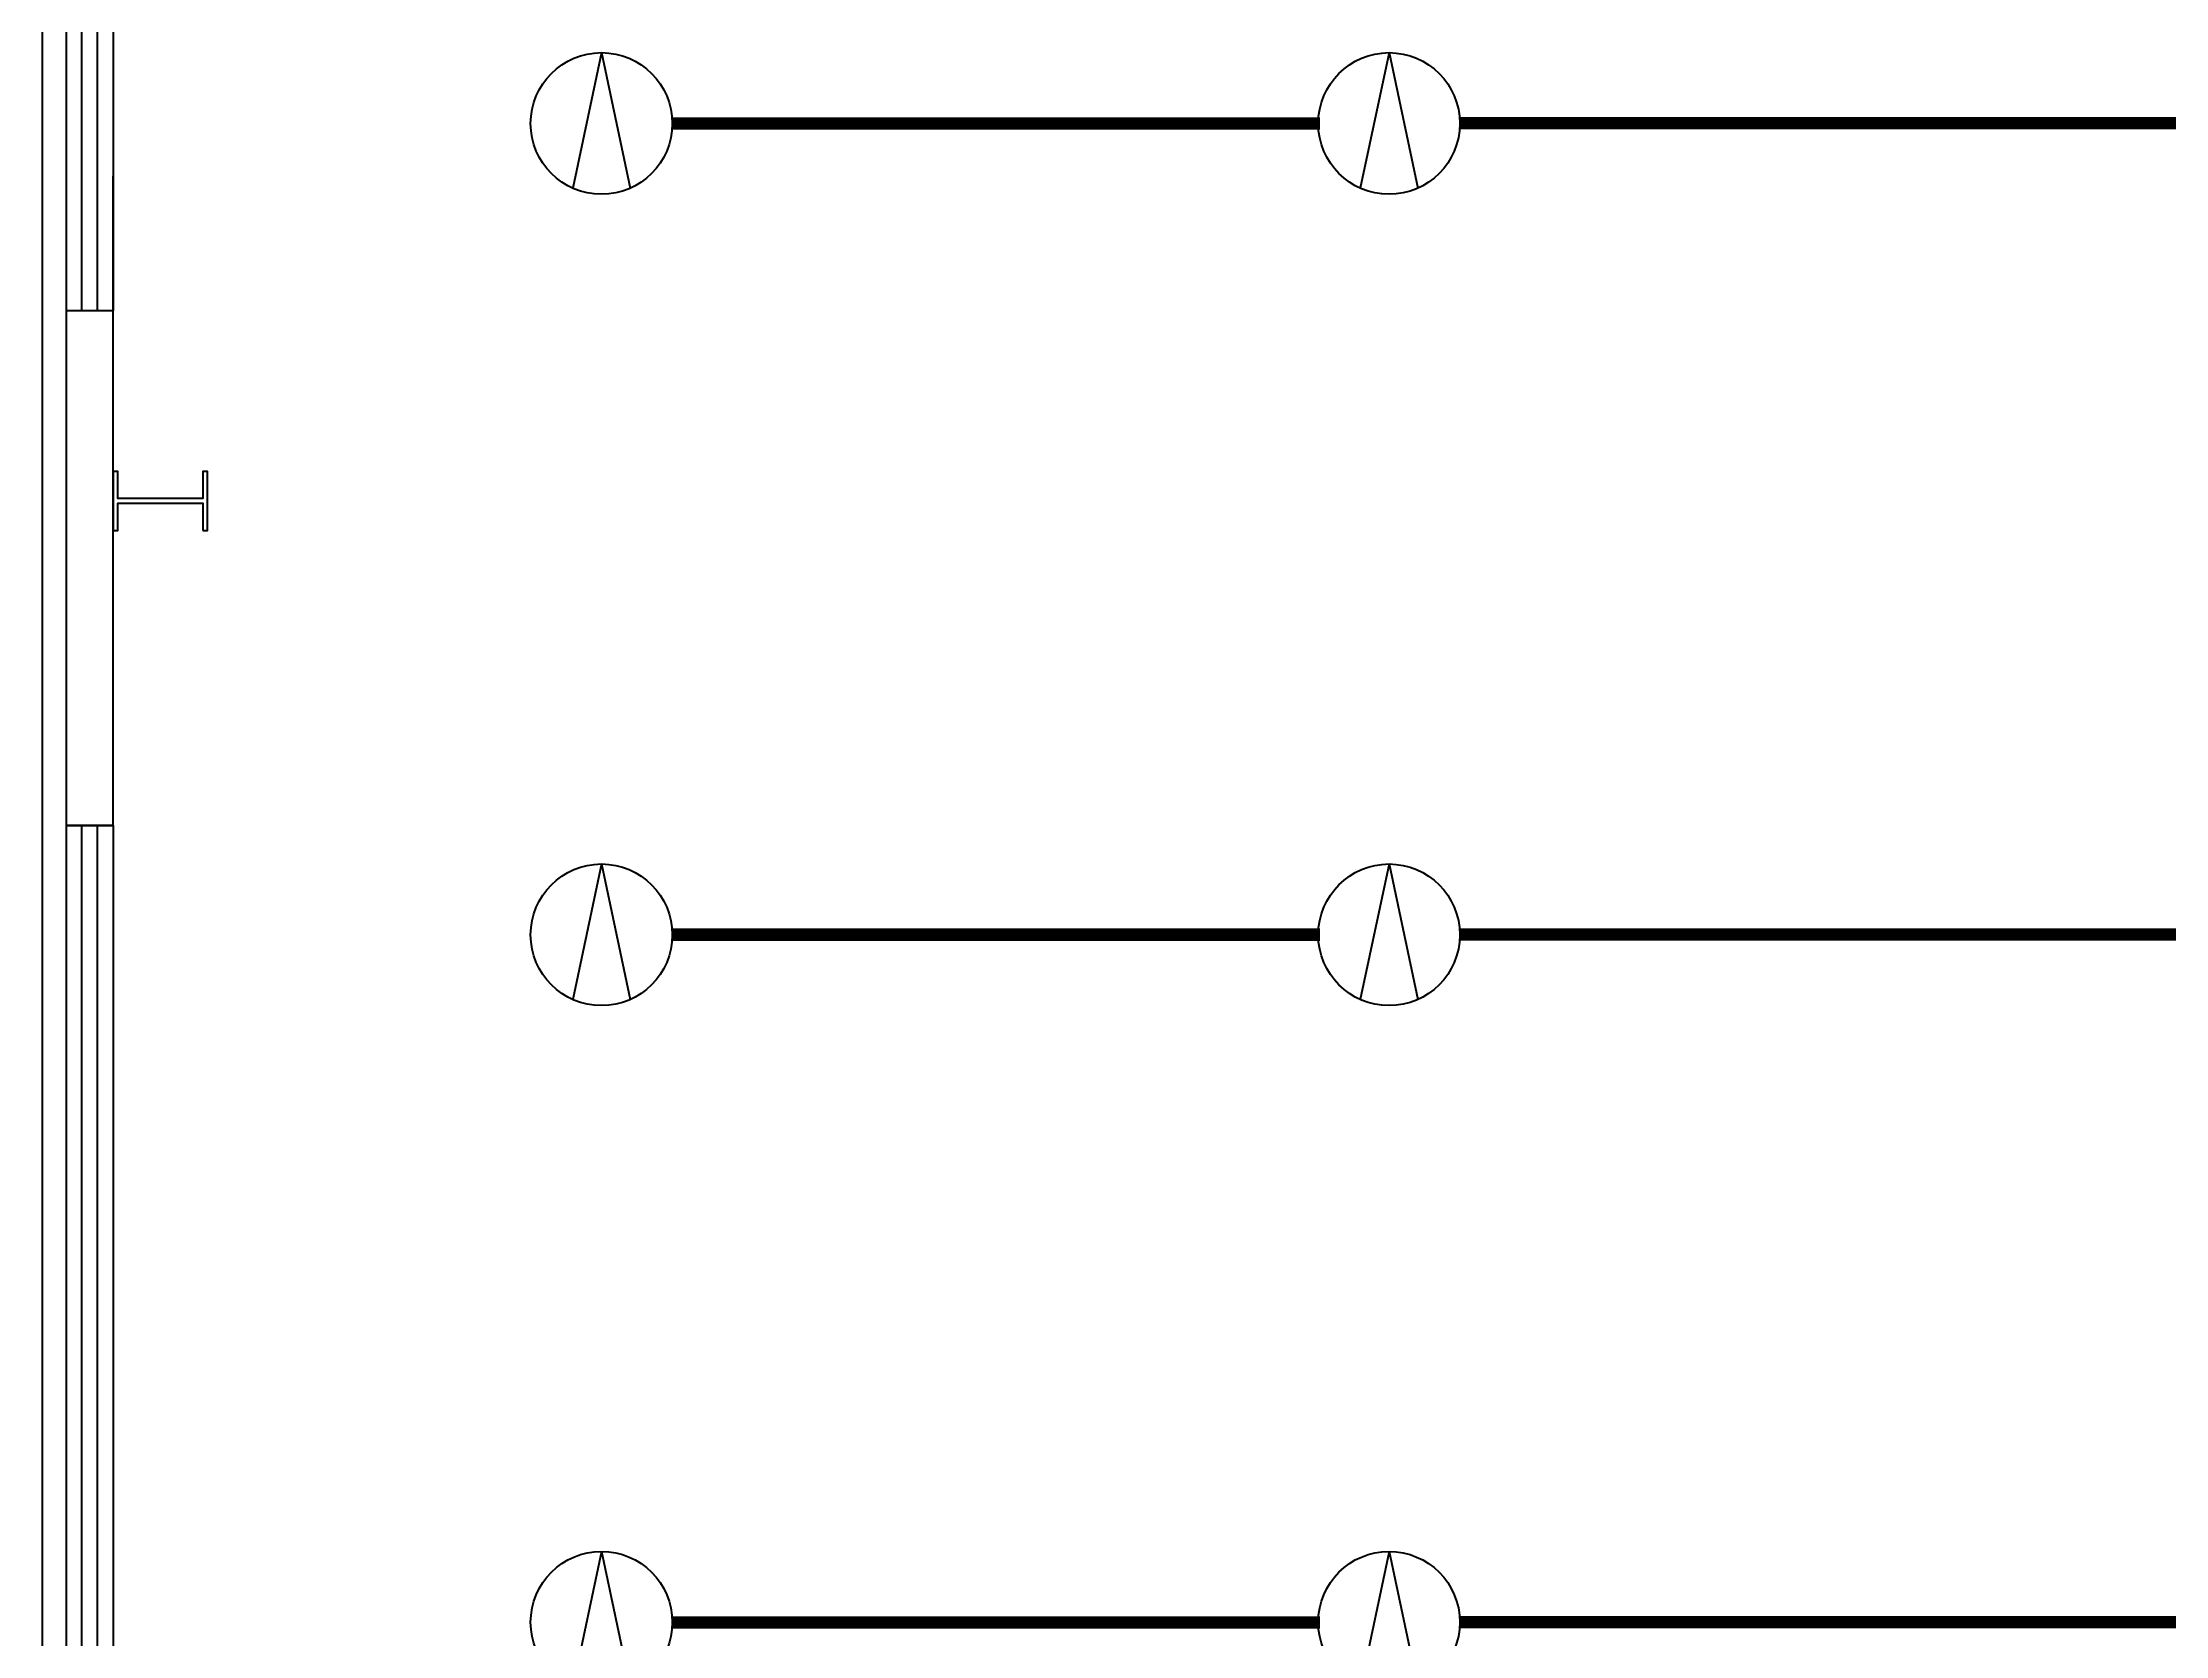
# Model space of a CAD drawing. Extents: x 12152 to 491505, y 111028 to 412681.
# Drawn here: x 37720 to 46717, y 196487 to 203236 of the extents above; entities that cross this region are included whole.
import ezdxf

# ---------------------------------------------------------------- set-up
doc = ezdxf.new("R2010")
doc.units = 0
doc.header["$LTSCALE"] = 1000
doc.header["$MEASUREMENT"] = 0
for name, color, linetype in [('COLUMN', 9, 'Continuous'), ('EQUIP-照明', 3, 'Continuous'), ('WALL', 11, 'Continuous'), ('WINDOW', 4, 'Continuous'), ('WIRE-照明', 1, 'Continuous'), ('图框(锁住)', 7, 'Continuous')]:
    doc.layers.add(name, color=color, linetype=linetype)
doc.styles.add('_TCH_LABEL', font='COMPLEX', dxfattribs={"bigfont": 'GBCBIG'})

# ---------------------------------------------------------------- blocks, each defined once
blk = doc.blocks.new('$TCHSYS$WIN2D')
for p, q in [((-0.5, 0.5), (0.5, 0.5)), ((-0.5, 0.5), (-0.5, -0.5)), ((0.5, 0.5), (0.5, -0.5)), ((0.5, 0.1667), (-0.5, 0.1667)), ((0.5, -0.1667), (-0.5, -0.1667)), ((-0.5, -0.5), (0.5, -0.5))]:
    blk.add_line(p, q)
blk = doc.blocks.new('$equip$00001177')
for q in [(-0.203, -0.457), (0.203, -0.457)]:
    blk.add_line((0, 0.5), q)
blk.add_circle((0, 0), 0.5)
at = {"style": '_TCH_LABEL', "flags": 9}
blk.add_attdef('A', (0, 0), '', height=0.00002, dxfattribs=at)

msp = doc.modelspace()

# ---------------------------------------------------------------- linework, layer by layer
at = {"layer": 'COLUMN', "color": 6}
msp.add_lwpolyline([(38399.8, 201169.2), (38419.8, 201169.2), (38419.8, 201419.2), (38399.8, 201419.2), (38399.8, 201304.2), (38039.8, 201304.2), (38039.8, 201419.2), (38019.8, 201419.2), (38019.8, 201169.2), (38039.8, 201169.2), (38039.8, 201284.2), (38399.8, 201284.2)], close=True, dxfattribs=at)
at = {"layer": 'WALL', "color": 0}
for p, q in [((37819.8, 202669.2), (37819.8, 199919.2)), ((38019.8, 199919.2), (38019.8, 202669.2)), ((37819.8, 199919.2), (38019.8, 199919.2))]:
    msp.add_line(p, q, dxfattribs=at)
at = {"layer": 'WIRE-照明', "linetype": 'Continuous', "const_width": 52.5}
for points in [[(40388.6, 202892.4), (43132.8, 202892.4)], [(43726.1, 202893.8), (46869.8, 202893.8)], [(40388.6, 199456.3), (43132.8, 199456.3)], [(43726.1, 199457.6), (46869.8, 199457.6)], [(40388.6, 196542.6), (43132.8, 196542.6)], [(43726.1, 196544), (46869.8, 196544)]]:
    msp.add_lwpolyline(points, dxfattribs=at)
at = {"layer": '图框(锁住)', "color": 0}
msp.add_lwpolyline([(46569.8, 188294.2), (37719.8, 188294.2), (37719.8, 214294.2), (46569.8, 214294.2)], dxfattribs=at)

# ---------------------------------------------------------------- block references
at = {"layer": 'EQUIP-照明'}
ref = msp.add_blockref('$equip$00001177', (40088.6, 202893.1), dxfattribs=dict(at, xscale=600, yscale=600, zscale=600))
ref.add_attrib('A', '深照型灯', (40088.6, 202893.1), dxfattribs={"layer": '0', "height": 0.012, "style": '_TCH_LABEL', "flags": 8})
ref = msp.add_blockref('$equip$00001177', (43426.1, 202893.1), dxfattribs=dict(at, xscale=600, yscale=600, zscale=600))
ref.add_attrib('A', '深照型灯', (43426.1, 202893.1), dxfattribs={"layer": '0', "height": 0.012, "style": '_TCH_LABEL', "flags": 8})
ref = msp.add_blockref('$equip$00001177', (40088.6, 199455.8), dxfattribs=dict(at, xscale=600, yscale=600, zscale=600))
ref.add_attrib('A', '深照型灯', (40088.6, 199455.8), dxfattribs={"layer": '0', "height": 0.012, "style": '_TCH_LABEL', "flags": 8})
ref = msp.add_blockref('$equip$00001177', (43426.1, 199455.8), dxfattribs=dict(at, xscale=600, yscale=600, zscale=600))
ref.add_attrib('A', '深照型灯', (43426.1, 199455.8), dxfattribs={"layer": '0', "height": 0.012, "style": '_TCH_LABEL', "flags": 8})
ref = msp.add_blockref('$equip$00001177', (40088.6, 196543.3), dxfattribs=dict(at, xscale=600, yscale=600, zscale=600))
ref.add_attrib('A', '深照型灯', (40088.6, 196543.3), dxfattribs={"layer": '0', "height": 0.012, "style": '_TCH_LABEL', "flags": 8})
ref = msp.add_blockref('$equip$00001177', (43426.1, 196543.3), dxfattribs=dict(at, xscale=600, yscale=600, zscale=600))
ref.add_attrib('A', '深照型灯', (43426.1, 196543.3), dxfattribs={"layer": '0', "height": 0.012, "style": '_TCH_LABEL', "flags": 8})
at = {"layer": 'WINDOW', "color": 0, "xscale": 3600, "yscale": 200, "zscale": 3600, "rotation": 270}
for p in [(37919.8, 203898.6), (37919.8, 198119.2)]:
    msp.add_blockref('$TCHSYS$WIN2D', p, dxfattribs=at)

doc.saveas('drawing.dxf')
